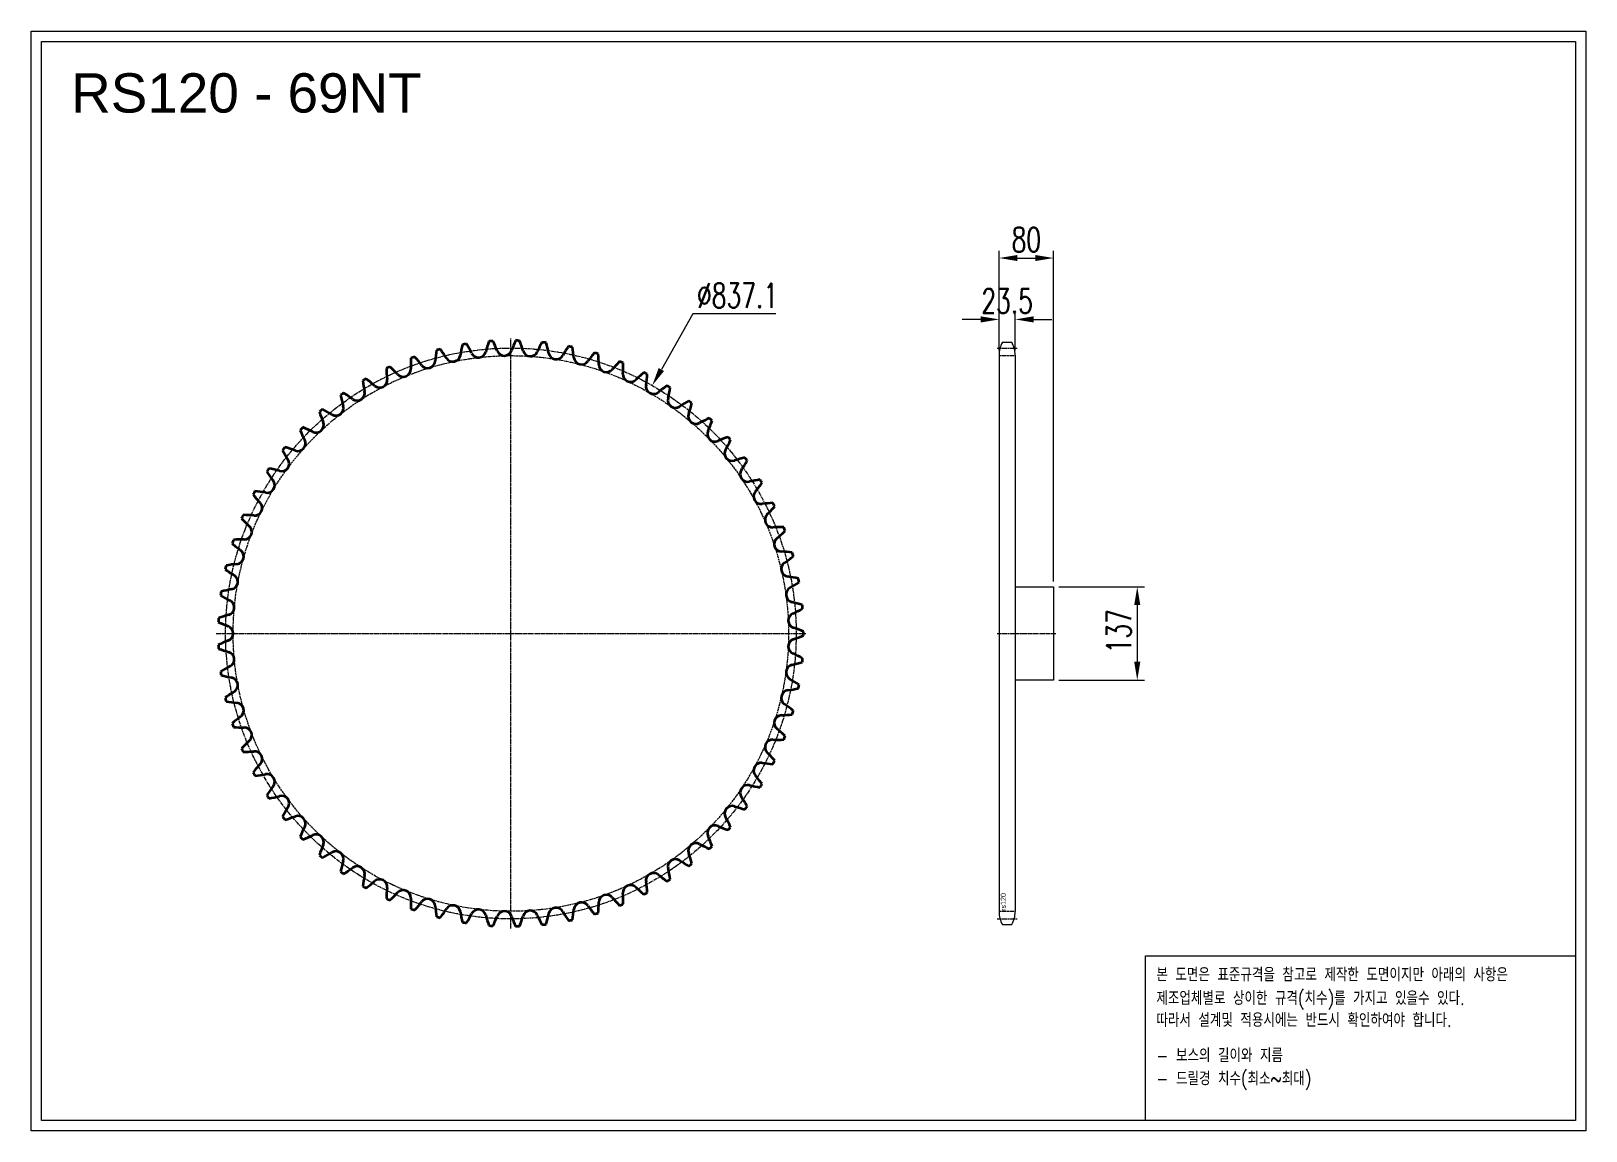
# Model space of a CAD drawing. Header units: millimetres. Extents: x -40784 to -38503, y 45593 to 47206.
import ezdxf

# ---------------------------------------------------------------- set-up
doc = ezdxf.new("R2010")
doc.units = ezdxf.units.MM
for name, pattern in [('AM_ISO02W050', [7.5, 6, -1.5]), ('AM_ISO02W050x2', [3.75, 3, -0.75]), ('AM_ISO08W050', [18, 12, -1.5, 3, -1.5]), ('AM_ISO08W050x2', [9, 6, -0.75, 1.5, -0.75])]:
    doc.linetypes.add(name, pattern=pattern)
for name, color, linetype, lineweight in [('AM_0N', 7, 'Continuous', 50), ('AM_3N', 6, 'AM_ISO02W050', 25), ('AM_7', 4, 'AM_ISO08W050', 25), ('AM_7N', 4, 'AM_ISO08W050', 25)]:
    doc.layers.add(name, color=color, linetype=linetype, lineweight=lineweight)
doc.layers.add('S-DIM', color=7, linetype='Continuous')
doc.styles.add('HAN', font='ROMANS.shx', dxfattribs={"width": 0.7, "bigfont": 'whgtxt.shx'})
doc.styles.add('HSG', font='SIMPLEX.shx', dxfattribs={"width": 0.7, "bigfont": 'HSG.shx'})
doc.styles.get("Standard").update_dxf_attribs({"font": 'arial.ttf'})
doc.dimstyles.new('APP50', dxfattribs={"dimscale": 15, "dimtxt": 2.4, "dimasz": 1.8, "dimexe": 0.7, "dimexo": 0.5, "dimgap": 0.6, "dimtad": 1, "dimtoh": 1, "dimdec": 1, "dimrnd": 0.01, "dimzin": 9, "dimdsep": 46, "dimtxsty": 'HSG', "dimcen": 0, "dimclrd": 1, "dimclre": 1, "dimclrt": 256, "dimazin": 2, "dimtp": 1, "dimtm": 1, "dimtfac": 0.5, "dimtdec": 1, "dimtofl": 0, "dimtmove": 0, "dimatfit": 3, "dimfxl": 0, "dimtvp": 1, "dimtolj": 2, "dimlwd": -1, "dimlwe": -1, "dimarcsym": 0})

# ---------------------------------------------------------------- blocks, each defined once
blk = doc.blocks.new('*D1')
at = {"layer": 'Defpoints', "color": 0, "transparency": 16777216}
for p in [(-39283.7, 46391.3), (-39283.7, 46254.3), (-39161, 46254.3)]:
    blk.add_point(p, dxfattribs=at)
at = {"layer": 'S-DIM', "color": 1, "transparency": 16777216}
for p, q in [((-39276.2, 46391.3), (-39150.5, 46391.3)), ((-39161, 46364.3), (-39161, 46281.3)), ((-39276.2, 46254.3), (-39150.5, 46254.3))]:
    blk.add_line(p, q, dxfattribs=at)
for points in [[(-39165.5, 46364.3), (-39156.5, 46364.3), (-39161, 46391.3)], [(-39165.5, 46281.3), (-39156.5, 46281.3), (-39161, 46254.3)]]:
    blk.add_solid(points, dxfattribs=at)
at = {"layer": 'S-DIM', "transparency": 16777216, "insert": (-39188, 46326), "char_height": 36, "attachment_point": 5, "rotation": 90, "style": 'HSG'}
blk.add_mtext('\\A2;137', dxfattribs=at)
blk = doc.blocks.new('*D2')
at = {"layer": 'Defpoints', "color": 0, "transparency": 16777216}
for p in [(-39340.2, 46783.3), (-39363.7, 46730.2), (-39340.2, 46730.2)]:
    blk.add_point(p, dxfattribs=at)
at = {"layer": 'S-DIM', "color": 1, "transparency": 16777216}
for p, q in [((-39363.7, 46737.7), (-39363.7, 46793.8)), ((-39340.2, 46737.7), (-39340.2, 46793.8)), ((-39390.7, 46783.3), (-39417.7, 46783.3)), ((-39313.2, 46783.3), (-39286.2, 46783.3))]:
    blk.add_line(p, q, dxfattribs=at)
for points in [[(-39390.7, 46787.8), (-39390.7, 46778.8), (-39363.7, 46783.3)], [(-39313.2, 46787.8), (-39313.2, 46778.8), (-39340.2, 46783.3)]]:
    blk.add_solid(points, dxfattribs=at)
at = {"layer": 'S-DIM', "transparency": 16777216, "insert": (-39351.9, 46810.3), "char_height": 36, "attachment_point": 5, "style": 'HSG'}
blk.add_mtext('\\A2;23.5', dxfattribs=at)
blk = doc.blocks.new('*D3')
at = {"layer": 'Defpoints', "color": 0, "transparency": 16777216}
for p in [(-39283.7, 46873.3), (-39363.7, 46730.2), (-39283.7, 46391.3)]:
    blk.add_point(p, dxfattribs=at)
at = {"layer": 'S-DIM', "color": 1, "transparency": 16777216}
for p, q in [((-39363.7, 46737.7), (-39363.7, 46883.8)), ((-39283.7, 46398.8), (-39283.7, 46883.8)), ((-39336.7, 46873.3), (-39310.7, 46873.3))]:
    blk.add_line(p, q, dxfattribs=at)
for points in [[(-39336.7, 46877.8), (-39336.7, 46868.8), (-39363.7, 46873.3)], [(-39310.7, 46877.8), (-39310.7, 46868.8), (-39283.7, 46873.3)]]:
    blk.add_solid(points, dxfattribs=at)
at = {"layer": 'S-DIM', "transparency": 16777216, "insert": (-39323.7, 46900.3), "char_height": 36, "attachment_point": 5, "style": 'HSG'}
blk.add_mtext('\\A2;80', dxfattribs=at)
blk = doc.blocks.new('*D4')
at = {"layer": 'Defpoints', "color": 0, "transparency": 16777216}
for p in [(-39872.6, 46686.3), (-40287.3, 45959.1)]:
    blk.add_point(p, dxfattribs=at)
at = {"layer": 'S-DIM', "color": 1, "transparency": 16777216}
for p, q in [((-39812.8, 46791.3), (-39859.2, 46709.8)), ((-39691, 46791.3), (-39812.8, 46791.3))]:
    blk.add_line(p, q, dxfattribs=at)
blk.add_solid([(-39863.1, 46712), (-39855.3, 46707.5), (-39872.6, 46686.3)], dxfattribs=at)
at = {"layer": 'S-DIM', "transparency": 16777216, "insert": (-39747.4, 46818.3), "char_height": 36, "attachment_point": 5, "style": 'HSG'}
blk.add_mtext('\\A2;∅837.1', dxfattribs=at)
blk = doc.blocks.new('notice1')
at = {"color": 4}
blk.add_lwpolyline([(-22142.12, 1735.9), (-22053.8, 1735.9), (-22053.8, 1702.07), (-22142.12, 1702.07)], close=True, dxfattribs=at)
at = {"color": 4, "style": 'HAN', "width": 0.8}
for s, p in [('본 도면은 표준규격을 참고로 제작한 도면이지만 아래의 사항은', (-22139.9, 1730.62)), ('제조업체별로 상이한 규격(치수)를 가지고 있을수 있다.', (-22139.9, 1725.78)), ('따라서 설계및 적용시에는 반드시 확인하여야 합니다.', (-22139.9, 1721.28)), ('- 보스의 길이와 지름', (-22139.9, 1714.03)), ('- 드릴경 치수(최소~최대)', (-22139.9, 1709.27))]:
    blk.add_text(s, height=2.7949, dxfattribs=at).set_placement(p)

msp = doc.modelspace()

# ---------------------------------------------------------------- linework, layer by layer
for p, q in [((-39358.93, 46749.68), (-39344.89, 46749.68)), ((-39363.66, 46730.68), (-39363.66, 45914.76)), ((-39340.16, 46730.68), (-39340.16, 45914.76)), ((-39340.16, 46391.28), (-39283.66, 46391.28)), ((-39283.66, 46391.28), (-39283.66, 46254.28)), ((-39283.66, 46254.28), (-39340.16, 46254.28)), ((-39358.93, 45895.76), (-39344.89, 45895.76))]:
    msp.add_line(p, q)
for points in [[(-40783.8, 47206.08), (-38502.8, 47206.08), (-38502.8, 45593.26), (-40783.8, 45593.26)], [(-40768.44, 47190.72), (-38518.16, 47190.72), (-38518.16, 45608.62), (-40768.44, 45608.62)]]:
    msp.add_lwpolyline(points, close=True)
for centre, start, end in [((-39323.16, 46730.68), 152.02179, 180), ((-39380.66, 46730.68), 0, 27.97821), ((-39323.16, 45914.76), 180, 207.97821), ((-39380.66, 45914.76), 332.02179, 0)]:
    msp.add_arc(centre, 40.5, start, end)
at = {"layer": 'AM_0N'}
for centre, radius, start, end in [((-40001.83, 46710.25), 189.4, 171.52958, 176.30435), ((-40079.94, 46322.72), 429.54, 103.96462, 104.73103), ((-40334.53, 46625.15), 189.4, 32.3913, 37.16607), ((-39966.92, 46701.54), 189.4, 166.31219, 171.08696), ((-40079.94, 46322.72), 429.54, 98.74723, 99.51364), ((-40305.97, 46647.05), 189.4, 27.17391, 31.94868), ((-39932.94, 46689.69), 189.4, 161.0948, 165.86957), ((-40079.94, 46322.72), 429.54, 93.52984, 94.29625), ((-40275.55, 46666.26), 189.4, 21.95652, 26.73129), ((-39900.18, 46674.8), 189.4, 155.87741, 160.65217), ((-40079.94, 46322.72), 429.54, 88.31244, 89.07886), ((-40243.5, 46682.62), 189.4, 16.73913, 21.5139), ((-39868.91, 46657), 189.4, 150.66001, 155.43478), ((-40079.94, 46322.72), 429.54, 83.09505, 83.86147), ((-40210.09, 46696), 189.4, 11.52174, 16.29651), ((-39839.38, 46636.42), 189.4, 145.44262, 150.21739), ((-40079.94, 46322.72), 429.54, 77.87766, 78.64408), ((-40175.61, 46706.29), 189.4, 6.30435, 11.07912), ((-40037.4, 46715.75), 189.4, 176.74697, 181.52174), ((-40079.94, 46322.72), 429.54, 109.18201, 109.94842), ((-40360.98, 46600.75), 189.4, 37.6087, 42.38346), ((-40202.04, 46723.18), 11.23, 217.6087, 356.30435), ((-40165.12, 46732.62), 11.23, 212.3913, 351.08696), ((-40127.49, 46738.67), 11.23, 207.17391, 345.86957), ((-40089.47, 46741.27), 11.23, 201.95652, 340.65217), ((-40051.37, 46740.4), 11.23, 196.73913, 335.43478), ((-40013.51, 46736.08), 11.23, 191.52174, 330.21739), ((-39976.2, 46728.32), 11.23, 186.30435, 325), ((-39811.85, 46613.25), 189.4, 140.22523, 145), ((-40079.94, 46322.72), 429.54, 72.66027, 73.42669), ((-40140.33, 46713.4), 189.4, 1.08696, 5.86173), ((-39939.74, 46717.21), 11.23, 181.08696, 319.78261), ((-39786.54, 46587.67), 189.4, 135.00784, 139.78261), ((-40079.94, 46322.72), 429.54, 67.44288, 68.20929), ((-40104.56, 46717.27), 189.4, 355.86957, 0.64433), ((-40079.94, 46322.72), 429.54, 119.61679, 120.38321), ((-40109.28, 46716.95), 189.4, 187.18175, 191.95652), ((-40406.68, 46545.25), 189.4, 48.04348, 52.81825), ((-40272.55, 46694.44), 11.23, 228.04348, 6.73913), ((-40079.94, 46322.72), 429.54, 114.3994, 115.16582), ((-40073.31, 46717.99), 189.4, 181.96436, 186.73913), ((-40385.09, 46574.04), 189.4, 42.82609, 47.60086), ((-40237.95, 46710.42), 11.23, 222.82609, 1.52174), ((-39904.45, 46702.82), 11.23, 175.86957, 314.56522), ((-39763.67, 46559.89), 189.4, 129.79045, 134.56522), ((-40079.94, 46322.72), 429.54, 62.22549, 62.9919), ((-40068.57, 46717.88), 189.4, 350.65217, 355.42694), ((-40079.94, 46322.72), 429.54, 124.83418, 125.6006), ((-40145.01, 46712.65), 189.4, 192.39914, 197.17391), ((-40425.57, 46514.61), 189.4, 53.26087, 58.03564), ((-40305.56, 46675.39), 11.23, 233.26087, 11.95652), ((-39870.61, 46685.29), 11.23, 170.65217, 309.34783), ((-39743.41, 46530.14), 189.4, 124.57306, 129.34783), ((-40079.94, 46322.72), 429.54, 57.0081, 57.77451), ((-40032.69, 46715.21), 189.4, 345.43478, 350.20955), ((-40079.94, 46322.72), 429.54, 130.05158, 130.81799), ((-40180.2, 46705.12), 189.4, 197.61654, 202.3913), ((-40441.58, 46482.39), 189.4, 58.47826, 63.25303), ((-40336.69, 46653.41), 11.23, 238.47826, 17.17391), ((-39838.51, 46664.75), 11.23, 165.43478, 304.13043), ((-39725.94, 46498.68), 189.4, 119.35567, 124.13043), ((-39997.19, 46709.28), 189.4, 340.21739, 344.99216), ((-40079.94, 46322.72), 429.54, 51.79071, 52.55712), ((-40079.94, 46322.72), 429.54, 135.26897, 136.03538), ((-40454.6, 46448.84), 189.4, 63.69565, 68.47042), ((-40365.7, 46628.69), 11.23, 243.69565, 22.3913), ((-39808.41, 46641.38), 11.23, 160.21739, 298.91304), ((-39711.41, 46465.76), 189.4, 114.13827, 118.91304), ((-39962.38, 46700.16), 189.4, 335, 339.77477), ((-40079.94, 46322.72), 429.54, 46.57331, 47.33973), ((-40392.34, 46601.44), 11.23, 248.91304, 27.6087), ((-40214.56, 46694.42), 189.4, 202.83393, 207.6087), ((-39780.56, 46615.37), 11.23, 155, 293.69565), ((-39699.93, 46431.66), 189.4, 108.92088, 113.69565), ((-39928.55, 46687.9), 189.4, 329.78261, 334.55738), ((-40079.94, 46322.72), 429.54, 41.35592, 42.12234), ((-40079.94, 46322.72), 429.54, 140.48636, 141.25277), ((-40247.8, 46680.63), 189.4, 208.05132, 212.82609), ((-40464.52, 46414.25), 189.4, 68.91304, 73.68781), ((-39755.18, 46586.93), 11.23, 149.78261, 288.47826), ((-39691.6, 46396.65), 189.4, 103.70349, 108.47826), ((-40079.94, 46322.72), 429.54, 36.13853, 36.90495), ((-40079.94, 46322.72), 429.54, 145.70375, 146.47016), ((-40279.65, 46663.89), 189.4, 213.26871, 218.04348), ((-40471.25, 46378.9), 189.4, 74.13043, 78.9052), ((-40416.39, 46571.88), 11.23, 254.13043, 32.82609), ((-39732.5, 46556.31), 11.23, 144.56522, 283.26087), ((-39895.97, 46672.62), 189.4, 324.56522, 329.33999), ((-40437.65, 46540.25), 11.23, 259.34783, 38.04348), ((-39686.48, 46361.03), 189.4, 98.4861, 103.26087), ((-39864.91, 46654.44), 189.4, 319.34783, 324.12259), ((-40079.94, 46322.72), 429.54, 30.92114, 31.68756), ((-40079.94, 46322.72), 429.54, 150.92114, 151.68756), ((-40309.85, 46644.31), 189.4, 218.4861, 223.26087), ((-40455.95, 46506.82), 11.23, 264.56522, 43.26087), ((-40474.74, 46343.08), 189.4, 79.34783, 84.12259), ((-39712.7, 46523.74), 11.23, 139.34783, 278.04348), ((-39684.63, 46325.09), 189.4, 93.26871, 98.04348), ((-40079.94, 46322.72), 429.54, 25.70375, 26.47016), ((-40079.94, 46322.72), 429.54, 156.13853, 156.90495), ((-40338.14, 46622.08), 189.4, 223.70349, 228.47826), ((-40474.95, 46307.1), 189.4, 84.56522, 89.33999), ((-39695.94, 46489.52), 11.23, 134.13043, 272.82609), ((-39835.64, 46633.52), 189.4, 314.13043, 318.9052), ((-40471.13, 46471.87), 11.23, 269.78261, 48.47826), ((-39686.05, 46289.13), 189.4, 88.05132, 92.82609), ((-39808.39, 46610.01), 189.4, 308.91304, 313.68781), ((-40079.94, 46322.72), 429.54, 20.48636, 21.25277), ((-40079.94, 46322.72), 429.54, 161.35592, 162.12234), ((-40364.29, 46597.36), 189.4, 228.92088, 233.69565), ((-40471.89, 46271.24), 189.4, 89.78261, 94.55738), ((-40483.08, 46435.68), 11.23, 275, 53.69565), ((-39682.37, 46453.91), 11.23, 128.91304, 267.6087), ((-39690.74, 46253.46), 189.4, 82.83393, 87.6087), ((-40079.94, 46322.72), 429.54, 15.26897, 16.03538), ((-40079.94, 46322.72), 429.54, 166.57331, 167.33973), ((-40465.59, 46235.81), 189.4, 95, 99.77477), ((-39672.09, 46417.21), 11.23, 123.69565, 262.3913), ((-39783.39, 46584.13), 189.4, 303.69565, 308.47042), ((-40388.09, 46570.36), 189.4, 234.13827, 238.91304), ((-40491.68, 46398.55), 11.23, 280.21739, 58.91304), ((-39698.65, 46218.35), 189.4, 77.61654, 82.3913), ((-39760.85, 46556.08), 189.4, 298.47826, 303.25303), ((-40079.94, 46322.72), 429.54, 10.05158, 10.81799), ((-40079.94, 46322.72), 429.54, 171.79071, 172.55712), ((-40409.33, 46541.31), 189.4, 239.35567, 244.13043), ((-40456.09, 46201.1), 189.4, 100.21739, 104.99216), ((-39665.18, 46379.73), 11.23, 118.47826, 257.17391), ((-40443.47, 46167.4), 189.4, 105.43478, 110.20955), ((-40496.87, 46360.79), 11.23, 285.43478, 64.13043), ((-39661.72, 46341.78), 11.23, 113.26087, 251.95652), ((-39709.72, 46184.11), 189.4, 72.39914, 77.17391), ((-39740.95, 46526.1), 189.4, 293.26087, 298.03564), ((-40079.94, 46322.72), 429.54, 4.83418, 5.6006), ((-40079.94, 46322.72), 429.54, 177.0081, 177.77451), ((-40427.84, 46510.46), 189.4, 244.57306, 249.34783), ((-40498.6, 46322.72), 11.23, 290.65217, 69.34783), ((-39723.86, 46151.02), 189.4, 67.18175, 71.95652), ((-40427.84, 46134.99), 189.4, 110.65217, 115.42694), ((-40079.94, 46322.72), 429.54, 182.22549, 182.9919), ((-39661.72, 46303.67), 11.23, 108.04348, 246.73913), ((-39723.86, 46494.43), 189.4, 288.04348, 292.81825), ((-40079.94, 46322.72), 429.54, 359.61679, 0.38321), ((-40443.47, 46478.04), 189.4, 249.79045, 254.56522), ((-40496.87, 46284.65), 11.23, 295.86957, 74.56522), ((-39740.95, 46119.35), 189.4, 61.96436, 66.73913), ((-40079.94, 46322.72), 429.54, 354.3994, 355.16582), ((-40409.33, 46104.13), 189.4, 115.86957, 120.64433), ((-40079.94, 46322.72), 429.54, 187.44288, 188.20929), ((-40456.09, 46444.34), 189.4, 255.00784, 259.78261), ((-39665.18, 46265.72), 11.23, 102.82609, 241.52174), ((-39709.72, 46461.33), 189.4, 282.82609, 287.60086), ((-40388.09, 46075.08), 189.4, 121.08696, 125.86173), ((-40491.68, 46246.9), 11.23, 301.08696, 79.78261), ((-39672.09, 46228.24), 11.23, 97.6087, 236.30435), ((-39698.65, 46427.09), 189.4, 277.6087, 282.38346), ((-39760.85, 46089.37), 189.4, 56.74697, 61.52174), ((-40079.94, 46322.72), 429.54, 349.18201, 349.94842), ((-40079.94, 46322.72), 429.54, 192.66027, 193.42669), ((-40465.59, 46409.63), 189.4, 260.22523, 265), ((-40483.08, 46209.77), 11.23, 306.30435, 85), ((-39783.39, 46061.32), 189.4, 51.52958, 56.30435), ((-40364.29, 46048.09), 189.4, 126.30435, 131.07912), ((-40079.94, 46322.72), 429.54, 197.87766, 198.64408), ((-39682.37, 46191.54), 11.23, 92.3913, 231.08696), ((-39690.74, 46391.99), 189.4, 272.3913, 277.16607), ((-40079.94, 46322.72), 429.54, 343.96462, 344.73103), ((-40471.89, 46374.2), 189.4, 265.44262, 270.21739), ((-40471.13, 46173.58), 11.23, 311.52174, 90.21739), ((-39808.39, 46035.43), 189.4, 46.31219, 51.08696), ((-40079.94, 46322.72), 429.54, 338.74723, 339.51364), ((-40338.14, 46023.37), 189.4, 131.52174, 136.29651), ((-40079.94, 46322.72), 429.54, 203.09505, 203.86147), ((-40474.95, 46338.35), 189.4, 270.66001, 275.43478), ((-40455.95, 46138.62), 11.23, 316.73913, 95.43478), ((-39695.94, 46155.93), 11.23, 87.17391, 225.86957), ((-39835.64, 46011.93), 189.4, 41.0948, 45.86957), ((-39686.05, 46356.31), 189.4, 267.17391, 271.94868), ((-40309.85, 46001.13), 189.4, 136.73913, 141.5139), ((-39712.7, 46121.7), 11.23, 81.95652, 220.65217), ((-39684.63, 46320.35), 189.4, 261.95652, 266.73129), ((-40079.94, 46322.72), 429.54, 333.52984, 334.29625), ((-40079.94, 46322.72), 429.54, 208.31244, 209.07886), ((-40474.74, 46302.36), 189.4, 275.87741, 280.65217), ((-40437.65, 46105.19), 11.23, 321.95652, 100.65217), ((-39732.5, 46089.14), 11.23, 76.73913, 215.43478), ((-39686.48, 46284.41), 189.4, 256.73913, 261.5139), ((-39864.91, 45991), 189.4, 35.87741, 40.65217), ((-40079.94, 46322.72), 429.54, 328.31244, 329.07886), ((-40279.65, 45981.56), 189.4, 141.95652, 146.73129), ((-40079.94, 46322.72), 429.54, 213.52984, 214.29625), ((-40471.25, 46266.55), 189.4, 281.0948, 285.86957), ((-40416.39, 46073.57), 11.23, 327.17391, 105.86957), ((-39895.97, 45972.82), 189.4, 30.66001, 35.43478), ((-40247.8, 45964.81), 189.4, 147.17391, 151.94868), ((-40079.94, 46322.72), 429.54, 218.74723, 219.51364), ((-40464.52, 46231.2), 189.4, 286.31219, 291.08696), ((-40392.34, 46044), 11.23, 332.3913, 111.08696), ((-39755.18, 46058.51), 11.23, 71.52174, 210.21739), ((-39691.6, 46248.79), 189.4, 251.52174, 256.29651), ((-40079.94, 46322.72), 429.54, 323.09505, 323.86147), ((-40214.56, 45951.03), 189.4, 152.3913, 157.16607), ((-39780.56, 46030.08), 11.23, 66.30435, 205), ((-39699.93, 46213.79), 189.4, 246.30435, 251.07912), ((-39928.55, 45957.54), 189.4, 25.44262, 30.21739), ((-40079.94, 46322.72), 429.54, 317.87766, 318.64408), ((-40079.94, 46322.72), 429.54, 223.96462, 224.73103), ((-40454.6, 46196.6), 189.4, 291.52958, 296.30435), ((-40365.7, 46016.75), 11.23, 337.6087, 116.30435), ((-40180.2, 45940.33), 189.4, 157.6087, 162.38346), ((-39808.41, 46004.06), 11.23, 61.08696, 199.78261), ((-39711.41, 46179.68), 189.4, 241.08696, 245.86173), ((-39962.38, 45945.29), 189.4, 20.22523, 25), ((-40079.94, 46322.72), 429.54, 312.66027, 313.42669), ((-40079.94, 46322.72), 429.54, 229.18201, 229.94842), ((-40441.58, 46163.06), 189.4, 296.74697, 301.52174), ((-40336.69, 45992.03), 11.23, 342.82609, 121.52174), ((-40145.01, 45932.8), 189.4, 162.82609, 167.60086), ((-39838.51, 45980.69), 11.23, 55.86957, 194.56522), ((-39725.94, 46146.76), 189.4, 235.86957, 240.64433), ((-39997.19, 45936.16), 189.4, 15.00784, 19.78261), ((-40079.94, 46322.72), 429.54, 307.44288, 308.20929), ((-40079.94, 46322.72), 429.54, 234.3994, 235.16582), ((-40425.57, 46130.83), 189.4, 301.96436, 306.73913), ((-40305.56, 45970.06), 11.23, 348.04348, 126.73913), ((-40109.28, 45928.49), 189.4, 168.04348, 172.81825), ((-40272.55, 45951), 11.23, 353.26087, 131.95652), ((-39870.61, 45960.15), 11.23, 50.65217, 189.34783), ((-39743.41, 46115.3), 189.4, 230.65217, 235.42694), ((-40079.94, 46322.72), 429.54, 302.22549, 302.9919), ((-40032.69, 45930.24), 189.4, 9.79045, 14.56522), ((-40079.94, 46322.72), 429.54, 239.61679, 240.38321), ((-40406.68, 46100.2), 189.4, 307.18175, 311.95652), ((-40073.31, 45927.46), 189.4, 173.26087, 178.03564), ((-40385.09, 46071.41), 189.4, 312.39914, 317.17391), ((-40237.95, 45935.03), 11.23, 358.47826, 137.17391), ((-39939.74, 45928.24), 11.23, 40.21739, 178.91304), ((-39904.45, 45942.62), 11.23, 45.43478, 184.13043), ((-40104.56, 45928.17), 189.4, 359.35567, 4.13043), ((-39763.67, 46085.56), 189.4, 225.43478, 230.20955), ((-40079.94, 46322.72), 429.54, 297.0081, 297.77451), ((-40068.57, 45927.57), 189.4, 4.57306, 9.34783), ((-40079.94, 46322.72), 429.54, 244.83418, 245.6006), ((-40037.4, 45929.7), 189.4, 178.47826, 183.25303), ((-40079.94, 46322.72), 429.54, 250.05158, 250.81799), ((-40360.98, 46044.7), 189.4, 317.61654, 322.3913), ((-40202.04, 45922.26), 11.23, 3.69565, 142.3913), ((-40001.83, 45935.2), 189.4, 183.69565, 188.47042), ((-40334.53, 46020.3), 189.4, 322.83393, 327.6087), ((-40165.12, 45912.82), 11.23, 8.91304, 147.6087), ((-40127.49, 45906.77), 11.23, 14.13043, 152.82609), ((-40013.51, 45909.37), 11.23, 29.78261, 168.47826), ((-40175.61, 45939.15), 189.4, 348.92088, 353.69565), ((-39976.2, 45917.12), 11.23, 35, 173.69565), ((-39811.85, 46032.2), 189.4, 215, 219.77477), ((-40140.33, 45932.04), 189.4, 354.13827, 358.91304), ((-39786.54, 46057.78), 189.4, 220.21739, 224.99216), ((-40079.94, 46322.72), 429.54, 291.79071, 292.55712), ((-40079.94, 46322.72), 429.54, 255.26897, 256.03538), ((-39966.92, 45943.9), 189.4, 188.91304, 193.68781), ((-40079.94, 46322.72), 429.54, 260.48636, 261.25277), ((-40305.97, 45998.4), 189.4, 328.05132, 332.82609), ((-39932.94, 45955.75), 189.4, 194.13043, 198.9052), ((-40079.94, 46322.72), 429.54, 265.70375, 266.47016), ((-40275.55, 45979.19), 189.4, 333.26871, 338.04348), ((-40089.47, 45904.17), 11.23, 19.34783, 158.04348), ((-39900.18, 45970.64), 189.4, 199.34783, 204.12259), ((-40243.5, 45962.82), 189.4, 338.4861, 343.26087), ((-40051.37, 45905.04), 11.23, 24.56522, 163.26087), ((-39868.91, 45988.45), 189.4, 204.56522, 209.33999), ((-40079.94, 46322.72), 429.54, 276.13853, 276.90495), ((-40210.09, 45949.44), 189.4, 343.70349, 348.47826), ((-39839.38, 46009.02), 189.4, 209.78261, 214.55738), ((-40079.94, 46322.72), 429.54, 281.35592, 282.12234), ((-40079.94, 46322.72), 429.54, 286.57331, 287.33973), ((-40079.94, 46322.72), 429.54, 270.92114, 271.68756)]:
    msp.add_arc(centre, radius, start, end, dxfattribs=at)
at = {"layer": 'AM_3N', "linetype": 'AM_ISO02W050x2'}
for p, q in [((-39363.66, 46730.15), (-39340.16, 46730.15)), ((-39363.66, 45915.29), (-39340.16, 45915.29))]:
    msp.add_line(p, q, dxfattribs=at)
msp.add_circle((-40079.94, 46322.72), 407.43, dxfattribs=at)
at = {"layer": 'AM_7', "linetype": 'AM_ISO08W050x2'}
for p, q in [((-39366.66, 46741.27), (-39337.16, 46741.27)), ((-39366.66, 46322.78), (-39280.23, 46322.78)), ((-39366.66, 45904.18), (-39337.16, 45904.18))]:
    msp.add_line(p, q, dxfattribs=at)
msp.add_circle((-40079.94, 46322.72), 418.55, dxfattribs=at)
at = {"layer": 'AM_7N', "linetype": 'AM_ISO08W050x2'}
for p, q in [((-40079.94, 45890.18), (-40079.94, 46755.27)), ((-40512.49, 46322.72), (-39647.4, 46322.72))]:
    msp.add_line(p, q, dxfattribs=at)

# ---------------------------------------------------------------- block references
at = {"xscale": 7.140013238963402, "yscale": 7.140013238963402, "zscale": 7.140013238963402}
msp.add_blockref('notice1', (118946.24, 33455.83), dxfattribs=at)

# ---------------------------------------------------------------- texts
msp.add_text('RS120 - 69NT', height=57.601).set_placement((-40725.06, 47086.65))
msp.add_text('rs120', height=7.5, rotation=90).set_placement((-39353.81, 45915.87))

# ---------------------------------------------------------------- dimensions: what is measured, and where the dimension line sits
at = {"layer": 'S-DIM'}
dim = msp.add_linear_dim(base=(-39283.66, 46873.25), p1=(-39363.66, 46730.15), p2=(-39283.66, 46391.28), dimstyle='APP50', dxfattribs=at)
dim.commit()
dim.dimension.update_dxf_attribs({"geometry": '*D3', "text_midpoint": (-39323.66, 46900.25)})
dim = msp.add_diameter_dim_2p(p1=(-40287.28, 45959.14), p2=(-39872.6, 46686.31), dimstyle='APP50', dxfattribs=at)
dim.commit()
dim.dimension.update_dxf_attribs({"geometry": '*D4', "text_midpoint": (-39747.35, 46791.26), "dimtype": 131})
dim = msp.add_linear_dim(base=(-39340.16, 46783.25), p1=(-39363.66, 46730.15), p2=(-39340.16, 46730.15), dimstyle='APP50', dxfattribs=at)
dim.commit()
dim.dimension.update_dxf_attribs({"geometry": '*D2', "text_midpoint": (-39351.91, 46783.25), "dimtype": 128})
dim = msp.add_linear_dim(base=(-39161.04, 46254.28), p1=(-39283.66, 46391.28), p2=(-39283.66, 46254.28), angle=90, dimstyle='APP50', dxfattribs=at)
dim.commit()
dim.dimension.update_dxf_attribs({"geometry": '*D1', "text_midpoint": (-39161.04, 46326), "dimtype": 128})

doc.saveas('drawing.dxf')
